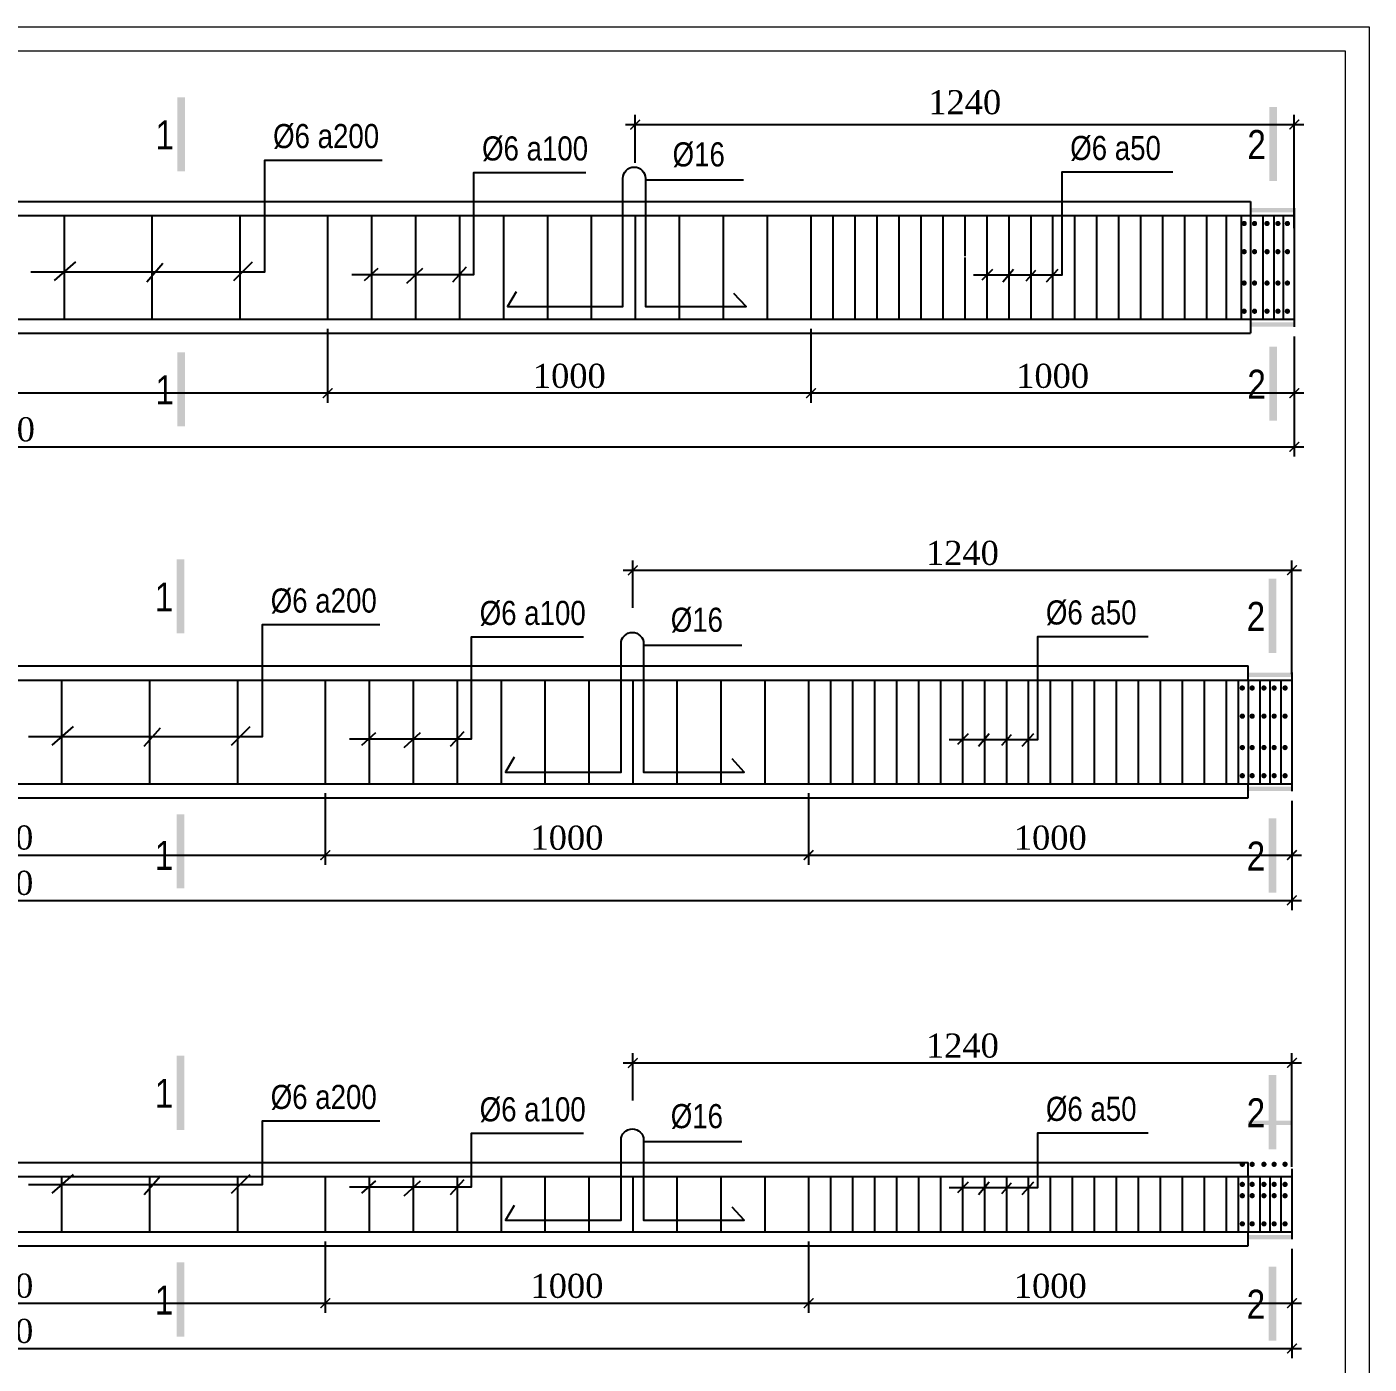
# Model space of a CAD drawing. Extents: x -1107188 to -523840, y 39692 to 514392.
# Drawn here: x -1051011 to -1023188, y 190168 to 217892 of the extents above; entities that cross this region are included whole.
import ezdxf
from ezdxf.enums import TextEntityAlignment as Align

# ---------------------------------------------------------------- set-up
doc = ezdxf.new("R2010")
doc.units = 0
doc.layers.get('0').update_dxf_attribs({"color": 255, "linetype": 'CONTINUOUS'})
doc.layers.get('DEFPOINTS').update_dxf_attribs({"linetype": 'CONTINUOUS'})
for name, color, linetype, lineweight in [('00-KICH THUOC', 6, 'CONTINUOUS', 9), ('cot', 4, 'CONTINUOUS', 0), ('CUA', 20, 'CONTINUOUS', 0)]:
    doc.layers.add(name, color=color, linetype=linetype, lineweight=lineweight)
for name, color, linetype in [('BAOMANH', 2, 'CONTINUOUS'), ('DAI', 4, 'CONTINUOUS'), ('TEXT', 7, 'CONTINUOUS'), ('THEP', 6, 'CONTINUOUS'), ('TUONG', 131, 'CONTINUOUS')]:
    doc.layers.add(name, color=color, linetype=linetype)
doc.styles.add('DIM-NEW', font='')
doc.styles.add('SO BV', font='', dxfattribs={"height": 200})
doc.styles.add('T2', font='')
doc.styles.add('TEN BV', font='', dxfattribs={"height": 350})
doc.styles.get('DIM-NEW').set_extended_font_data('VNI-Helve-Condense')
doc.styles.get('SO BV').set_extended_font_data('VNI-Helve-Condense')
doc.styles.get('T2').set_extended_font_data('VNI-Times')
doc.styles.get('TEN BV').set_extended_font_data('VNI-Helve-Condense', bold=True)
doc.dimstyles.new('TL10', dxfattribs={"dimtxt": 500, "dimasz": 200, "dimexe": 200, "dimexo": 200, "dimgap": 100, "dimtad": 1, "dimdec": 0, "dimlfac": 0.1, "dimzin": 0, "dimdsep": 46, "dimtxsty": 'T2', "dimblk": 'ARCHTICK', "dimcen": 250, "dimdle": 200, "dimclrd": 1, "dimclre": 1, "dimclrt": 2, "dimadec": 0, "dimazin": 0, "dimtfac": 1, "dimtdec": 0, "dimtix": 1, "dimtofl": 0, "dimtmove": 0, "dimatfit": 0, "dimldrblk": 'ARCHTICK', "dimfxl": 1, "dimtolj": 1, "dimtzin": 0, "dimlwd": -1, "dimlwe": -1, "dimarcsym": 0})

# ---------------------------------------------------------------- blocks, each defined once
blk = doc.blocks.new('KHUNGTEN')
at = {"color": 3, "linetype": 'Continuous'}
for points in [[(-593653, 217892), (-593653, 277292), (-509653, 277292), (-509653, 217892), (-593653, 217892)], [(-593153, 218392), (-593153, 276792), (-510153, 276792), (-510153, 218392)]]:
    blk.add_lwpolyline(points, close=True, dxfattribs=at)
at = {"style": 'TEN BV'}
for tag, p in [('TEB_BV', (-518299, 222628)), ('LOAI_BV', (-511918, 220684)), ('TL', (-512164, 219751))]:
    blk.add_attdef(tag, p, '', height=350, dxfattribs=at)
at = {"style": 'SO BV'}
for tag, p in [('SOBV', (-510673, 221020)), ('TONGSOBV', (-510673, 220591))]:
    blk.add_attdef(tag, text='', height=200, dxfattribs=at).set_placement(p, align=Align.CENTER)
blk = doc.blocks.new('_ArchTick')
at = {"layer": 'CUA', "color": 0, "const_width": 0.15}
blk.add_lwpolyline([(-0.5, -0.5), (0.5, 0.5)], dxfattribs=at)
blk = doc.blocks.new('*D1508')
at = {"layer": 'DEFPOINTS', "color": 0, "transparency": 16777216}
for p in [(-1024740, 215866), (-1038401, 214870), (-1024740, 213519)]:
    blk.add_point(p, dxfattribs=at)
at = {"layer": 'TUONG', "color": 1, "transparency": 16777216}
for p, q in [((-1038401, 215070), (-1038401, 216066)), ((-1024740, 213719), (-1024740, 216066)), ((-1038601, 215866), (-1024540, 215866))]:
    blk.add_line(p, q, dxfattribs=at)
at = {"layer": 'TUONG', "color": 1, "transparency": 16777216, "xscale": 200, "yscale": 200, "zscale": 200, "rotation": 180}
blk.add_blockref('_ArchTick', (-1038401, 215866), dxfattribs=at)
at = {"layer": 'TUONG', "color": 1, "transparency": 16777216, "xscale": 200, "yscale": 200, "zscale": 200}
blk.add_blockref('_ArchTick', (-1024740, 215866), dxfattribs=at)
at = {"layer": 'TUONG', "color": 2, "transparency": 16777216, "insert": (-1031570, 216327), "char_height": 500, "attachment_point": 5, "style": 'T2'}
blk.add_mtext('\\A1;1240', dxfattribs=at)
blk = doc.blocks.new('*D1510')
at = {"layer": 'DEFPOINTS', "color": 0, "transparency": 16777216}
for p in [(-1044776, 211831), (-1034758, 211634), (-1044776, 210298)]:
    blk.add_point(p, dxfattribs=at)
at = {"layer": 'TUONG', "color": 1, "transparency": 16777216}
for p, q in [((-1044776, 211631), (-1044776, 210098)), ((-1034758, 211434), (-1034758, 210098)), ((-1034558, 210298), (-1044976, 210298))]:
    blk.add_line(p, q, dxfattribs=at)
at = {"layer": 'TUONG', "color": 1, "transparency": 16777216, "xscale": 200, "yscale": 200, "zscale": 200, "rotation": 180}
blk.add_blockref('_ArchTick', (-1044776, 210298), dxfattribs=at)
at = {"layer": 'TUONG', "color": 1, "transparency": 16777216, "xscale": 200, "yscale": 200, "zscale": 200}
blk.add_blockref('_ArchTick', (-1034758, 210298), dxfattribs=at)
at = {"layer": 'TUONG', "color": 2, "transparency": 16777216, "insert": (-1039767, 210654), "char_height": 500, "attachment_point": 5, "style": 'T2'}
blk.add_mtext('\\A1;1000', dxfattribs=at)
blk = doc.blocks.new('*D1511')
at = {"layer": 'DEFPOINTS', "color": 0, "transparency": 16777216}
for p in [(-1024740, 211222), (-1078459, 210298), (-1024740, 209187)]:
    blk.add_point(p, dxfattribs=at)
at = {"layer": 'TUONG', "color": 1, "transparency": 16777216}
for p, q in [((-1024740, 211022), (-1024740, 208987)), ((-1078459, 210098), (-1078459, 208987)), ((-1078659, 209187), (-1024540, 209187))]:
    blk.add_line(p, q, dxfattribs=at)
at = {"layer": 'TUONG', "color": 1, "transparency": 16777216, "xscale": 200, "yscale": 200, "zscale": 200, "rotation": 180}
blk.add_blockref('_ArchTick', (-1078459, 209187), dxfattribs=at)
at = {"layer": 'TUONG', "color": 1, "transparency": 16777216, "xscale": 200, "yscale": 200, "zscale": 200}
blk.add_blockref('_ArchTick', (-1024740, 209187), dxfattribs=at)
at = {"layer": 'TUONG', "color": 2, "transparency": 16777216, "insert": (-1051599, 209545), "char_height": 500, "attachment_point": 5, "style": 'T2'}
blk.add_mtext('\\A1;6000', dxfattribs=at)
blk = doc.blocks.new('*D1515')
at = {"layer": 'DEFPOINTS', "color": 0, "transparency": 16777216}
for p in [(-1062966, 211515), (-1044776, 211634), (-1062966, 210298)]:
    blk.add_point(p, dxfattribs=at)
at = {"layer": 'TUONG', "color": 1, "transparency": 16777216}
for p, q in [((-1062966, 211315), (-1062966, 210098)), ((-1044776, 211434), (-1044776, 210098)), ((-1044576, 210298), (-1063166, 210298))]:
    blk.add_line(p, q, dxfattribs=at)
at = {"layer": 'TUONG', "color": 1, "transparency": 16777216, "xscale": 200, "yscale": 200, "zscale": 200, "rotation": 180}
blk.add_blockref('_ArchTick', (-1062966, 210298), dxfattribs=at)
at = {"layer": 'TUONG', "color": 1, "transparency": 16777216, "xscale": 200, "yscale": 200, "zscale": 200}
blk.add_blockref('_ArchTick', (-1044776, 210298), dxfattribs=at)
at = {"layer": 'TUONG', "color": 2, "transparency": 16777216, "insert": (-1053871, 210659), "char_height": 500, "attachment_point": 5, "style": 'T2'}
blk.add_mtext('\\A1;2500', dxfattribs=at)
blk = doc.blocks.new('*D1516')
at = {"layer": 'DEFPOINTS', "color": 0, "transparency": 16777216}
for p in [(-1034758, 211831), (-1024740, 211676), (-1034758, 210298)]:
    blk.add_point(p, dxfattribs=at)
at = {"layer": 'TUONG', "color": 1, "transparency": 16777216}
for p, q in [((-1034758, 211631), (-1034758, 210098)), ((-1024740, 211476), (-1024740, 210098)), ((-1024540, 210298), (-1034958, 210298))]:
    blk.add_line(p, q, dxfattribs=at)
at = {"layer": 'TUONG', "color": 1, "transparency": 16777216, "xscale": 200, "yscale": 200, "zscale": 200, "rotation": 180}
blk.add_blockref('_ArchTick', (-1034758, 210298), dxfattribs=at)
at = {"layer": 'TUONG', "color": 1, "transparency": 16777216, "xscale": 200, "yscale": 200, "zscale": 200}
blk.add_blockref('_ArchTick', (-1024740, 210298), dxfattribs=at)
at = {"layer": 'TUONG', "color": 2, "transparency": 16777216, "insert": (-1029749, 210654), "char_height": 500, "attachment_point": 5, "style": 'T2'}
blk.add_mtext('\\A1;1000', dxfattribs=at)
blk = doc.blocks.new('*D1502')
at = {"layer": 'DEFPOINTS', "color": 0, "transparency": 16777216}
for p in [(-1034807, 202202), (-1044825, 201910), (-1034807, 200722)]:
    blk.add_point(p, dxfattribs=at)
at = {"layer": 'TUONG', "color": 1, "transparency": 16777216}
for p, q in [((-1034807, 202002), (-1034807, 200522)), ((-1044825, 201710), (-1044825, 200522)), ((-1045025, 200722), (-1034607, 200722))]:
    blk.add_line(p, q, dxfattribs=at)
at = {"layer": 'TUONG', "color": 1, "transparency": 16777216, "xscale": 200, "yscale": 200, "zscale": 200, "rotation": 180}
blk.add_blockref('_ArchTick', (-1044825, 200722), dxfattribs=at)
at = {"layer": 'TUONG', "color": 1, "transparency": 16777216, "xscale": 200, "yscale": 200, "zscale": 200}
blk.add_blockref('_ArchTick', (-1034807, 200722), dxfattribs=at)
at = {"layer": 'TUONG', "color": 2, "transparency": 16777216, "insert": (-1039816, 201078), "char_height": 500, "attachment_point": 5, "style": 'T2'}
blk.add_mtext('\\A1;1000', dxfattribs=at)
blk = doc.blocks.new('*D1503')
at = {"layer": 'DEFPOINTS', "color": 0, "transparency": 16777216}
for p in [(-1024789, 200722), (-1078477, 200449), (-1024789, 199783)]:
    blk.add_point(p, dxfattribs=at)
at = {"layer": 'TUONG', "color": 1, "transparency": 16777216}
for p, q in [((-1024789, 200522), (-1024789, 199583)), ((-1078477, 200249), (-1078477, 199583)), ((-1078677, 199783), (-1024589, 199783))]:
    blk.add_line(p, q, dxfattribs=at)
at = {"layer": 'TUONG', "color": 1, "transparency": 16777216, "xscale": 200, "yscale": 200, "zscale": 200, "rotation": 180}
blk.add_blockref('_ArchTick', (-1078477, 199783), dxfattribs=at)
at = {"layer": 'TUONG', "color": 1, "transparency": 16777216, "xscale": 200, "yscale": 200, "zscale": 200}
blk.add_blockref('_ArchTick', (-1024789, 199783), dxfattribs=at)
at = {"layer": 'TUONG', "color": 2, "transparency": 16777216, "insert": (-1051633, 200142), "char_height": 500, "attachment_point": 5, "style": 'T2'}
blk.add_mtext('\\A1;6000', dxfattribs=at)
blk = doc.blocks.new('*D1507')
at = {"layer": 'DEFPOINTS', "color": 0, "transparency": 16777216}
for p in [(-1058441, 202005), (-1044825, 202202), (-1044825, 200722)]:
    blk.add_point(p, dxfattribs=at)
at = {"layer": 'TUONG', "color": 1, "transparency": 16777216}
for p, q in [((-1044825, 202002), (-1044825, 200522)), ((-1058441, 201805), (-1058441, 200522)), ((-1058641, 200722), (-1044625, 200722))]:
    blk.add_line(p, q, dxfattribs=at)
at = {"layer": 'TUONG', "color": 1, "transparency": 16777216, "xscale": 200, "yscale": 200, "zscale": 200, "rotation": 180}
blk.add_blockref('_ArchTick', (-1058441, 200722), dxfattribs=at)
at = {"layer": 'TUONG', "color": 1, "transparency": 16777216, "xscale": 200, "yscale": 200, "zscale": 200}
blk.add_blockref('_ArchTick', (-1044825, 200722), dxfattribs=at)
at = {"layer": 'TUONG', "color": 2, "transparency": 16777216, "insert": (-1051633, 201082), "char_height": 500, "attachment_point": 5, "style": 'T2'}
blk.add_mtext('\\A1;2500', dxfattribs=at)
blk = doc.blocks.new('*D1491')
at = {"layer": 'DEFPOINTS', "color": 0, "transparency": 16777216}
for p in [(-1024789, 206627), (-1038450, 205646), (-1024789, 204275)]:
    blk.add_point(p, dxfattribs=at)
at = {"layer": 'TUONG', "color": 1, "transparency": 16777216}
for p, q in [((-1038450, 205846), (-1038450, 206827)), ((-1024789, 204475), (-1024789, 206827)), ((-1038650, 206627), (-1024589, 206627))]:
    blk.add_line(p, q, dxfattribs=at)
at = {"layer": 'TUONG', "color": 1, "transparency": 16777216, "xscale": 200, "yscale": 200, "zscale": 200, "rotation": 180}
blk.add_blockref('_ArchTick', (-1038450, 206627), dxfattribs=at)
at = {"layer": 'TUONG', "color": 1, "transparency": 16777216, "xscale": 200, "yscale": 200, "zscale": 200}
blk.add_blockref('_ArchTick', (-1024789, 206627), dxfattribs=at)
at = {"layer": 'TUONG', "color": 2, "transparency": 16777216, "insert": (-1031619, 206983), "char_height": 500, "attachment_point": 5, "style": 'T2'}
blk.add_mtext('\\A1;1240', dxfattribs=at)
blk = doc.blocks.new('*D1492')
at = {"layer": 'DEFPOINTS', "color": 0, "transparency": 16777216}
for p in [(-1024789, 202047), (-1034807, 201910), (-1024789, 200722)]:
    blk.add_point(p, dxfattribs=at)
at = {"layer": 'TUONG', "color": 1, "transparency": 16777216}
for p, q in [((-1024789, 201847), (-1024789, 200522)), ((-1034807, 201710), (-1034807, 200522)), ((-1035007, 200722), (-1024589, 200722))]:
    blk.add_line(p, q, dxfattribs=at)
at = {"layer": 'TUONG', "color": 1, "transparency": 16777216, "xscale": 200, "yscale": 200, "zscale": 200, "rotation": 180}
blk.add_blockref('_ArchTick', (-1034807, 200722), dxfattribs=at)
at = {"layer": 'TUONG', "color": 1, "transparency": 16777216, "xscale": 200, "yscale": 200, "zscale": 200}
blk.add_blockref('_ArchTick', (-1024789, 200722), dxfattribs=at)
at = {"layer": 'TUONG', "color": 2, "transparency": 16777216, "insert": (-1029798, 201078), "char_height": 500, "attachment_point": 5, "style": 'T2'}
blk.add_mtext('\\A1;1000', dxfattribs=at)
blk = doc.blocks.new('*D1488')
at = {"layer": 'DEFPOINTS', "color": 0, "transparency": 16777216}
for p in [(-1034807, 192619), (-1024789, 192756), (-1024789, 191432)]:
    blk.add_point(p, dxfattribs=at)
at = {"layer": 'TUONG', "color": 1, "transparency": 16777216}
for p, q in [((-1024789, 192556), (-1024789, 191232)), ((-1034807, 192419), (-1034807, 191232)), ((-1035007, 191432), (-1024589, 191432))]:
    blk.add_line(p, q, dxfattribs=at)
at = {"layer": 'TUONG', "color": 1, "transparency": 16777216, "xscale": 200, "yscale": 200, "zscale": 200, "rotation": 180}
blk.add_blockref('_ArchTick', (-1034807, 191432), dxfattribs=at)
at = {"layer": 'TUONG', "color": 1, "transparency": 16777216, "xscale": 200, "yscale": 200, "zscale": 200}
blk.add_blockref('_ArchTick', (-1024789, 191432), dxfattribs=at)
at = {"layer": 'TUONG', "color": 2, "transparency": 16777216, "insert": (-1029798, 191788), "char_height": 500, "attachment_point": 5, "style": 'T2'}
blk.add_mtext('\\A1;1000', dxfattribs=at)
blk = doc.blocks.new('*D1489')
at = {"layer": 'DEFPOINTS', "color": 0, "transparency": 16777216}
for p in [(-1024789, 196413), (-1038450, 195433), (-1024789, 194061)]:
    blk.add_point(p, dxfattribs=at)
at = {"layer": 'TUONG', "color": 1, "transparency": 16777216}
for p, q in [((-1038450, 195633), (-1038450, 196613)), ((-1024789, 194261), (-1024789, 196613)), ((-1038650, 196413), (-1024589, 196413))]:
    blk.add_line(p, q, dxfattribs=at)
at = {"layer": 'TUONG', "color": 1, "transparency": 16777216, "xscale": 200, "yscale": 200, "zscale": 200, "rotation": 180}
blk.add_blockref('_ArchTick', (-1038450, 196413), dxfattribs=at)
at = {"layer": 'TUONG', "color": 1, "transparency": 16777216, "xscale": 200, "yscale": 200, "zscale": 200}
blk.add_blockref('_ArchTick', (-1024789, 196413), dxfattribs=at)
at = {"layer": 'TUONG', "color": 2, "transparency": 16777216, "insert": (-1031619, 196769), "char_height": 500, "attachment_point": 5, "style": 'T2'}
blk.add_mtext('\\A1;1240', dxfattribs=at)
blk = doc.blocks.new('*D1490')
at = {"layer": 'DEFPOINTS', "color": 0, "transparency": 16777216}
for p in [(-1044825, 192911), (-1058441, 192714), (-1044825, 191432)]:
    blk.add_point(p, dxfattribs=at)
at = {"layer": 'TUONG', "color": 1, "transparency": 16777216}
for p, q in [((-1044825, 192711), (-1044825, 191232)), ((-1058441, 192514), (-1058441, 191232)), ((-1058641, 191432), (-1044625, 191432))]:
    blk.add_line(p, q, dxfattribs=at)
at = {"layer": 'TUONG', "color": 1, "transparency": 16777216, "xscale": 200, "yscale": 200, "zscale": 200, "rotation": 180}
blk.add_blockref('_ArchTick', (-1058441, 191432), dxfattribs=at)
at = {"layer": 'TUONG', "color": 1, "transparency": 16777216, "xscale": 200, "yscale": 200, "zscale": 200}
blk.add_blockref('_ArchTick', (-1044825, 191432), dxfattribs=at)
at = {"layer": 'TUONG', "color": 2, "transparency": 16777216, "insert": (-1051633, 191792), "char_height": 500, "attachment_point": 5, "style": 'T2'}
blk.add_mtext('\\A1;1500', dxfattribs=at)
blk = doc.blocks.new('*D1496')
at = {"layer": 'DEFPOINTS', "color": 0, "transparency": 16777216}
for p in [(-1024789, 191432), (-1078477, 191158), (-1024789, 190493)]:
    blk.add_point(p, dxfattribs=at)
at = {"layer": 'TUONG', "color": 1, "transparency": 16777216}
for p, q in [((-1024789, 191232), (-1024789, 190293)), ((-1078477, 190958), (-1078477, 190293)), ((-1078677, 190493), (-1024589, 190493))]:
    blk.add_line(p, q, dxfattribs=at)
at = {"layer": 'TUONG', "color": 1, "transparency": 16777216, "xscale": 200, "yscale": 200, "zscale": 200, "rotation": 180}
blk.add_blockref('_ArchTick', (-1078477, 190493), dxfattribs=at)
at = {"layer": 'TUONG', "color": 1, "transparency": 16777216, "xscale": 200, "yscale": 200, "zscale": 200}
blk.add_blockref('_ArchTick', (-1024789, 190493), dxfattribs=at)
at = {"layer": 'TUONG', "color": 2, "transparency": 16777216, "insert": (-1051633, 190853), "char_height": 500, "attachment_point": 5, "style": 'T2'}
blk.add_mtext('\\A1;5200', dxfattribs=at)
blk = doc.blocks.new('*D1497')
at = {"layer": 'DEFPOINTS', "color": 0, "transparency": 16777216}
for p in [(-1034807, 192911), (-1044825, 192619), (-1034807, 191432)]:
    blk.add_point(p, dxfattribs=at)
at = {"layer": 'TUONG', "color": 1, "transparency": 16777216}
for p, q in [((-1034807, 192711), (-1034807, 191232)), ((-1044825, 192419), (-1044825, 191232)), ((-1045025, 191432), (-1034607, 191432))]:
    blk.add_line(p, q, dxfattribs=at)
at = {"layer": 'TUONG', "color": 1, "transparency": 16777216, "xscale": 200, "yscale": 200, "zscale": 200, "rotation": 180}
blk.add_blockref('_ArchTick', (-1044825, 191432), dxfattribs=at)
at = {"layer": 'TUONG', "color": 1, "transparency": 16777216, "xscale": 200, "yscale": 200, "zscale": 200}
blk.add_blockref('_ArchTick', (-1034807, 191432), dxfattribs=at)
at = {"layer": 'TUONG', "color": 2, "transparency": 16777216, "insert": (-1039816, 191788), "char_height": 500, "attachment_point": 5, "style": 'T2'}
blk.add_mtext('\\A1;1000', dxfattribs=at)

msp = doc.modelspace()

# ---------------------------------------------------------------- hatches: boundary and pattern name
at = {"layer": 'TUONG'}
h = msp.add_hatch(color=256, dxfattribs=at)
h.paths.add_polyline_path([(-1024739.547, 214135.148), (-1025650.294, 214135.148), (-1025650.294, 214044.073), (-1024739.547, 214044.073)])
h.paths.add_polyline_path([(-1024739.547, 211767.206), (-1025650.294, 211767.206), (-1025650.294, 211676.131), (-1024739.547, 211676.131)])
h = msp.add_hatch(color=256, dxfattribs=at)
h.paths.add_polyline_path([(-1024788.734, 204505.863), (-1025699.481, 204505.863), (-1025699.481, 204414.788), (-1024788.734, 204414.788)])
h.paths.add_polyline_path([(-1024788.734, 202137.921), (-1025699.481, 202137.921), (-1025699.481, 202046.846), (-1024788.734, 202046.846)])
h = msp.add_hatch(color=256, dxfattribs=at)
h.paths.add_polyline_path([(-1024788.734, 195215.112), (-1025699.481, 195215.112), (-1025699.481, 195124.038), (-1024788.734, 195124.038)])
h.paths.add_polyline_path([(-1024788.734, 192847.171), (-1025699.481, 192847.171), (-1025699.481, 192756.096), (-1024788.734, 192756.096)])

# ---------------------------------------------------------------- linework, layer by layer
at = {"layer": 'BAOMANH', "color": 2, "linetype": 'Continuous', "ltscale": 50}
for points in [[(-1050436.749, 212631.234), (-1049998.139, 213017.901)], [(-1048527.504, 212605.456), (-1048192.096, 212992.123)], [(-1046721.461, 212631.234), (-1046334.452, 213017.901)], [(-1044015.461, 212632.285), (-1043731.654, 212890.063)], [(-1043138.24, 212580.73), (-1042802.832, 212890.063)], [(-1042183.618, 212606.508), (-1041899.811, 212915.841)], [(-1031207.739, 212647.246), (-1030985.827, 212868.961)], [(-1030784.09, 212606.935), (-1030562.178, 212868.961)], [(-1030299.919, 212627.09), (-1030098.182, 212848.805)], [(-1029876.27, 212606.935), (-1029634.185, 212868.961)], [(-1050485.937, 203001.949), (-1050047.326, 203388.616)], [(-1046770.649, 203001.949), (-1046383.64, 203388.616)], [(-1048576.692, 202976.171), (-1048241.284, 203362.838)], [(-1044064.648, 203003), (-1043780.842, 203260.778)], [(-1043187.428, 202951.445), (-1042852.02, 203260.778)], [(-1042232.805, 202977.223), (-1041948.998, 203286.556)], [(-1031712.3, 203017.961), (-1031490.388, 203239.676)], [(-1031288.651, 202977.65), (-1031066.739, 203239.676)], [(-1030804.48, 202997.805), (-1030602.743, 203219.52)], [(-1030380.831, 202977.65), (-1030138.746, 203239.676)], [(-1050485.937, 193711.199), (-1050047.326, 194097.865)], [(-1048576.692, 193685.421), (-1048241.284, 194072.088)], [(-1046770.649, 193711.199), (-1046383.64, 194097.865)], [(-1044064.648, 193712.25), (-1043780.842, 193970.028)], [(-1043187.428, 193660.694), (-1042852.02, 193970.028)], [(-1042232.805, 193686.472), (-1041948.998, 193995.806)], [(-1031712.3, 193727.211), (-1031490.388, 193948.926)], [(-1031288.651, 193686.899), (-1031066.739, 193948.926)], [(-1030804.48, 193707.055), (-1030602.743, 193928.77)], [(-1030380.831, 193686.899), (-1030138.746, 193948.926)]]:
    msp.add_lwpolyline(points, dxfattribs=at)
at = {"layer": 'cot', "lineweight": -2, "ltscale": 10}
for points in [[(-1050926.961, 212811.679), (-1046076.446, 212811.679), (-1046076.446, 215131.678), (-1043648.783, 215131.678)], [(-1044273.467, 212761.174), (-1041745.007, 212761.174), (-1041745.007, 214874.951), (-1039422.952, 214874.951)], [(-1031389.303, 212748.026), (-1029553.49, 212748.026), (-1029553.49, 214884.552), (-1027260.961, 214884.552)], [(-1036154.643, 214712.061), (-1038189.073, 214712.061)], [(-1050976.148, 203182.394), (-1046125.633, 203182.394), (-1046125.633, 205502.393), (-1043697.971, 205502.393)], [(-1044322.655, 203131.889), (-1041794.195, 203131.889), (-1041794.195, 205245.666), (-1039472.14, 205245.666)], [(-1036192.957, 205064.494), (-1038227.387, 205064.494)], [(-1031893.864, 203118.741), (-1030058.051, 203118.741), (-1030058.051, 205255.267), (-1027765.522, 205255.267)], [(-1050976.148, 193891.643), (-1046125.633, 193891.643), (-1046125.633, 195211.642), (-1043697.971, 195211.642)], [(-1044322.655, 193841.139), (-1041794.195, 193841.139), (-1041794.195, 194954.916), (-1039472.14, 194954.916)], [(-1036192.957, 194773.744), (-1038227.387, 194773.744)], [(-1031893.864, 193827.991), (-1030058.051, 193827.991), (-1030058.051, 194964.517), (-1027765.522, 194964.517)]]:
    msp.add_lwpolyline(points, dxfattribs=at)
at = {"layer": 'DAI', "color": 3, "linetype": 'Continuous', "ltscale": 100}
for p, q in [((-1050240.458, 213980.321), (-1050240.458, 211830.958)), ((-1048418.964, 213980.321), (-1048418.964, 211830.958)), ((-1046597.47, 213980.321), (-1046597.47, 211830.958)), ((-1044775.977, 213980.321), (-1044775.977, 211830.958)), ((-1043865.23, 213980.321), (-1043865.23, 211830.958)), ((-1042954.483, 213980.321), (-1042954.483, 211830.958)), ((-1042043.736, 213980.321), (-1042043.736, 211830.958)), ((-1041132.989, 213980.321), (-1041132.989, 211830.958)), ((-1040222.243, 213980.321), (-1040222.243, 211830.958)), ((-1039311.496, 213980.321), (-1039311.496, 211830.958)), ((-1038400.749, 213980.321), (-1038400.749, 211830.958)), ((-1037490.002, 213980.321), (-1037490.002, 211830.958)), ((-1036579.255, 213980.321), (-1036579.255, 211830.958)), ((-1035668.509, 213980.321), (-1035668.509, 211830.958)), ((-1034757.762, 213980.321), (-1034757.762, 211830.958)), ((-1034302.388, 213980.321), (-1034302.388, 211830.958)), ((-1033847.015, 213980.321), (-1033847.015, 211830.958)), ((-1033391.641, 213980.321), (-1033391.641, 211830.958)), ((-1032936.268, 213980.321), (-1032936.268, 211830.958)), ((-1032480.895, 213980.321), (-1032480.895, 211830.958)), ((-1032025.521, 213980.321), (-1032025.521, 211830.958)), ((-1031570.148, 213980.321), (-1031570.148, 213134.914)), ((-1031114.774, 213980.321), (-1031114.774, 211830.958)), ((-1030659.401, 213980.321), (-1030659.401, 211830.958)), ((-1030204.028, 213980.321), (-1030204.028, 211830.958)), ((-1029748.654, 213980.321), (-1029748.654, 211830.958)), ((-1029293.281, 213980.321), (-1029293.281, 211830.958)), ((-1028837.907, 213980.321), (-1028837.907, 211830.958)), ((-1028382.534, 213980.321), (-1028382.534, 211830.958)), ((-1027927.161, 213980.321), (-1027927.161, 211830.958)), ((-1027471.787, 213980.321), (-1027471.787, 211830.958)), ((-1027016.414, 213980.321), (-1027016.414, 211830.958)), ((-1026561.04, 213980.321), (-1026561.04, 211830.958)), ((-1026149.383, 213980.321), (-1026149.383, 211830.958)), ((-1025839.729, 213980.321), (-1025839.729, 211830.958)), ((-1025391.641, 213980.321), (-1025391.641, 211830.958)), ((-1025165.776, 213980.321), (-1025165.776, 211830.958)), ((-1024969.055, 213980.321), (-1024969.055, 211830.958)), ((-1031570.148, 213113.184), (-1031570.148, 211830.958)), ((-1050289.645, 204351.036), (-1050289.645, 202201.673)), ((-1048468.151, 204351.036), (-1048468.151, 202201.673)), ((-1046646.658, 204351.036), (-1046646.658, 202201.673)), ((-1044825.164, 204351.036), (-1044825.164, 202201.673)), ((-1043914.417, 204351.036), (-1043914.417, 202201.673)), ((-1043003.67, 204351.036), (-1043003.67, 202201.673)), ((-1042092.924, 204351.036), (-1042092.924, 202201.673)), ((-1041182.177, 204351.036), (-1041182.177, 202201.673)), ((-1040271.43, 204351.036), (-1040271.43, 202201.673)), ((-1039360.683, 204351.036), (-1039360.683, 202201.673)), ((-1038449.936, 204351.036), (-1038449.936, 202201.673)), ((-1037539.19, 204351.036), (-1037539.19, 202201.673)), ((-1036628.443, 204351.036), (-1036628.443, 202201.673)), ((-1035717.696, 204351.036), (-1035717.696, 202201.673)), ((-1034806.949, 204351.036), (-1034806.949, 202201.673)), ((-1034351.576, 204351.036), (-1034351.576, 202201.673)), ((-1033896.202, 204351.036), (-1033896.202, 202201.673)), ((-1033440.829, 204351.036), (-1033440.829, 202201.673)), ((-1032985.456, 204351.036), (-1032985.456, 202201.673)), ((-1032530.082, 204351.036), (-1032530.082, 202201.673)), ((-1032074.709, 204351.036), (-1032074.709, 202201.673)), ((-1031619.335, 204351.036), (-1031619.335, 202201.673)), ((-1031163.962, 204351.036), (-1031163.962, 202201.673)), ((-1030708.588, 204351.036), (-1030708.588, 202201.673)), ((-1030253.215, 204351.036), (-1030253.215, 202201.673)), ((-1029797.842, 204351.036), (-1029797.842, 202201.673)), ((-1029342.468, 204351.036), (-1029342.468, 202201.673)), ((-1028887.095, 204351.036), (-1028887.095, 202201.673)), ((-1028431.721, 204351.036), (-1028431.721, 202201.673)), ((-1027976.348, 204351.036), (-1027976.348, 202201.673)), ((-1027520.975, 204351.036), (-1027520.975, 202201.673)), ((-1027065.601, 204351.036), (-1027065.601, 202201.673)), ((-1026610.228, 204351.036), (-1026610.228, 202201.673)), ((-1026154.854, 204351.036), (-1026154.854, 202201.673)), ((-1025903.488, 204351.036), (-1025903.488, 202201.673)), ((-1025699.481, 204351.036), (-1025699.481, 202201.673)), ((-1025455.401, 204351.036), (-1025455.401, 202201.673)), ((-1025244.108, 204351.036), (-1025244.108, 202201.673)), ((-1025018.242, 204351.036), (-1025018.242, 202201.673)), ((-1050289.645, 194060.285), (-1050289.645, 192910.923)), ((-1048468.151, 194060.285), (-1048468.151, 192910.923)), ((-1046646.658, 194060.285), (-1046646.658, 192910.923)), ((-1044825.164, 194060.285), (-1044825.164, 192910.923)), ((-1043914.417, 194060.285), (-1043914.417, 192910.923)), ((-1043003.67, 194060.285), (-1043003.67, 192910.923)), ((-1042092.924, 194060.285), (-1042092.924, 192910.923)), ((-1041182.177, 194060.285), (-1041182.177, 192910.923)), ((-1040271.43, 194060.285), (-1040271.43, 192910.923)), ((-1039360.683, 194060.285), (-1039360.683, 192910.923)), ((-1038449.936, 194060.285), (-1038449.936, 192910.923)), ((-1037539.19, 194060.285), (-1037539.19, 192910.923)), ((-1036628.443, 194060.285), (-1036628.443, 192910.923)), ((-1035717.696, 194060.285), (-1035717.696, 192910.923)), ((-1034806.949, 194060.285), (-1034806.949, 192910.923)), ((-1034351.576, 194060.285), (-1034351.576, 192910.923)), ((-1033896.202, 194060.285), (-1033896.202, 192910.923)), ((-1033440.829, 194060.285), (-1033440.829, 192910.923)), ((-1032985.456, 194060.285), (-1032985.456, 192910.923)), ((-1032530.082, 194060.285), (-1032530.082, 192910.923)), ((-1032074.709, 194060.285), (-1032074.709, 192910.923)), ((-1031619.335, 194060.285), (-1031619.335, 192910.923)), ((-1031163.962, 194060.285), (-1031163.962, 192910.923)), ((-1030708.588, 194060.285), (-1030708.588, 192910.923)), ((-1030253.215, 194060.285), (-1030253.215, 192910.923)), ((-1029797.842, 194060.285), (-1029797.842, 192910.923)), ((-1029342.468, 194060.285), (-1029342.468, 192910.923)), ((-1028887.095, 194060.285), (-1028887.095, 192910.923)), ((-1028431.721, 194060.285), (-1028431.721, 192910.923)), ((-1027976.348, 194060.285), (-1027976.348, 192910.923)), ((-1027520.975, 194060.285), (-1027520.975, 192910.923)), ((-1027065.601, 194060.285), (-1027065.601, 192910.923)), ((-1026610.228, 194060.285), (-1026610.228, 192910.923)), ((-1026154.854, 194060.285), (-1026154.854, 192910.923)), ((-1025903.488, 194060.285), (-1025903.488, 192910.923)), ((-1025699.481, 194060.285), (-1025699.481, 192910.923)), ((-1025455.401, 194060.285), (-1025455.401, 192910.923)), ((-1025244.108, 194060.285), (-1025244.108, 192910.923)), ((-1025018.242, 194060.285), (-1025018.242, 192910.923))]:
    msp.add_line(p, q, dxfattribs=at)
at = {"layer": 'TEXT', "ltscale": 10}
for points in [[(-1047733.718, 216433.008), (-1047891.218, 216433.008), (-1047733.718, 214894.968), (-1047891.218, 214894.968)], [(-1025101.746, 216233.679), (-1025259.246, 216233.679), (-1025101.746, 214695.64), (-1025259.246, 214695.64)], [(-1025101.746, 211264.989), (-1025259.246, 211264.989), (-1025101.746, 209726.949), (-1025259.246, 209726.949)], [(-1047733.718, 211146.776), (-1047891.218, 211146.776), (-1047733.718, 209608.736), (-1047891.218, 209608.736)], [(-1047747.515, 206853.424), (-1047905.015, 206853.424), (-1047747.515, 205315.385), (-1047905.015, 205315.385)], [(-1025115.544, 206451.466), (-1025273.044, 206451.466), (-1025115.544, 204913.426), (-1025273.044, 204913.426)], [(-1047747.515, 201567.192), (-1047905.015, 201567.192), (-1047747.515, 200029.153), (-1047905.015, 200029.153)], [(-1025115.544, 201482.776), (-1025273.044, 201482.776), (-1025115.544, 199944.736), (-1025273.044, 199944.736)], [(-1047747.515, 196562.674), (-1047905.015, 196562.674), (-1047747.515, 195024.634), (-1047905.015, 195024.634)], [(-1025115.544, 196160.716), (-1025273.044, 196160.716), (-1025115.544, 194622.676), (-1025273.044, 194622.676)], [(-1047747.515, 192276.442), (-1047905.015, 192276.442), (-1047747.515, 190738.402), (-1047905.015, 190738.402)], [(-1025115.544, 192192.026), (-1025273.044, 192192.026), (-1025115.544, 190653.986), (-1025273.044, 190653.986)]]:
    msp.add_trace(points, dxfattribs=at)
at = {"layer": 'THEP', "ltscale": 10}
for p, q in [((-1051623.758, 213980.321), (-1024739.547, 213980.321)), ((-1051623.758, 211830.958), (-1024739.547, 211830.958)), ((-1051601.265, 204351.036), (-1024788.734, 204351.036)), ((-1051601.265, 202201.673), (-1024788.734, 202201.673)), ((-1051601.265, 194060.285), (-1024788.734, 194060.285)), ((-1051601.265, 192910.923), (-1024788.734, 192910.923))]:
    msp.add_line(p, q, dxfattribs=at)
for points in [[(-1040869.232, 212397.074), (-1041049.108, 212091.555), (-1038656.752, 212091.555), (-1038656.752, 214751.369, -1), (-1038189.073, 214751.369), (-1038189.073, 212091.555), (-1036102.506, 212091.555), (-1036354.333, 212361.131)], [(-1040907.545, 202749.508), (-1041087.422, 202443.989), (-1038695.065, 202443.989), (-1038695.065, 205103.803, -1), (-1038227.387, 205103.803), (-1038227.387, 202443.989), (-1036140.82, 202443.989), (-1036392.647, 202713.564)], [(-1040907.545, 193458.757), (-1041087.422, 193153.238), (-1038695.065, 193153.238), (-1038695.065, 194813.052, -1), (-1038227.387, 194813.052), (-1038227.387, 193153.238), (-1036140.82, 193153.238), (-1036392.647, 193422.814)]]:
    msp.add_lwpolyline(points, format="xyb", dxfattribs=at)
at = {"layer": 'THEP', "ltscale": 10, "const_width": 54.645}
for points in [[(-1025806.495, 213814.851, 1), (-1025751.85, 213814.851, 1)], [(-1025591.559, 213814.851, 1), (-1025536.914, 213814.851, 1)], [(-1025332.907, 213814.851, 1), (-1025278.262, 213814.851, 1)], [(-1025107.042, 213814.851, 1), (-1025052.397, 213814.851, 1)], [(-1024910.32, 213814.851, 1), (-1024855.676, 213814.851, 1)], [(-1025806.495, 213231.185, 1), (-1025751.85, 213231.185, 1)], [(-1025591.559, 213231.185, 1), (-1025536.914, 213231.185, 1)], [(-1025332.907, 213231.185, 1), (-1025278.262, 213231.185, 1)], [(-1025107.042, 213231.185, 1), (-1025052.397, 213231.185, 1)], [(-1024910.32, 213231.185, 1), (-1024855.676, 213231.185, 1)], [(-1025806.495, 212580.094, -1), (-1025751.85, 212580.094, -1)], [(-1025591.559, 212580.094, -1), (-1025536.914, 212580.094, -1)], [(-1025332.907, 212580.094, -1), (-1025278.262, 212580.094, -1)], [(-1025107.042, 212580.094, -1), (-1025052.397, 212580.094, -1)], [(-1024910.32, 212580.094, -1), (-1024855.676, 212580.094, -1)], [(-1025806.495, 211996.428, -1), (-1025751.85, 211996.428, -1)], [(-1025591.559, 211996.428, -1), (-1025536.914, 211996.428, -1)], [(-1025332.907, 211996.428, -1), (-1025278.262, 211996.428, -1)], [(-1025107.042, 211996.428, -1), (-1025052.397, 211996.428, -1)], [(-1024910.32, 211996.428, -1), (-1024855.676, 211996.428, -1)], [(-1025844.754, 204185.566, 1), (-1025790.109, 204185.566, 1)], [(-1025640.746, 204185.566, 1), (-1025586.102, 204185.566, 1)], [(-1025396.666, 204185.566, 1), (-1025342.021, 204185.566, 1)], [(-1025185.373, 204185.566, 1), (-1025130.728, 204185.566, 1)], [(-1024959.508, 204185.566, 1), (-1024904.863, 204185.566, 1)], [(-1025844.754, 203601.9, 1), (-1025790.109, 203601.9, 1)], [(-1025640.746, 203601.9, 1), (-1025586.102, 203601.9, 1)], [(-1025396.666, 203601.9, 1), (-1025342.021, 203601.9, 1)], [(-1025185.373, 203601.9, 1), (-1025130.728, 203601.9, 1)], [(-1024959.508, 203601.9, 1), (-1024904.863, 203601.9, 1)], [(-1025844.754, 202950.809, -1), (-1025790.109, 202950.809, -1)], [(-1025640.746, 202950.809, -1), (-1025586.102, 202950.809, -1)], [(-1025396.666, 202950.809, -1), (-1025342.021, 202950.809, -1)], [(-1025185.373, 202950.809, -1), (-1025130.728, 202950.809, -1)], [(-1024959.508, 202950.809, -1), (-1024904.863, 202950.809, -1)], [(-1025844.754, 202367.143, -1), (-1025790.109, 202367.143, -1)], [(-1025640.746, 202367.143, -1), (-1025586.102, 202367.143, -1)], [(-1025396.666, 202367.143, -1), (-1025342.021, 202367.143, -1)], [(-1025185.373, 202367.143, -1), (-1025130.728, 202367.143, -1)], [(-1024959.508, 202367.143, -1), (-1024904.863, 202367.143, -1)], [(-1025844.754, 194311.149, 1), (-1025790.109, 194311.149, 1)], [(-1025640.746, 194311.149, 1), (-1025586.102, 194311.149, 1)], [(-1025396.666, 194311.149, 1), (-1025342.021, 194311.149, 1)], [(-1025185.373, 194311.149, 1), (-1025130.728, 194311.149, 1)], [(-1024959.508, 194311.149, 1), (-1024904.863, 194311.149, 1)], [(-1025844.754, 193894.816, 1), (-1025790.109, 193894.816, 1)], [(-1025640.746, 193894.816, 1), (-1025586.102, 193894.816, 1)], [(-1025396.666, 193894.816, 1), (-1025342.021, 193894.816, 1)], [(-1025185.373, 193894.816, 1), (-1025130.728, 193894.816, 1)], [(-1024959.508, 193894.816, 1), (-1024904.863, 193894.816, 1)], [(-1025844.754, 193660.059, -1), (-1025790.109, 193660.059, -1)], [(-1025640.746, 193660.059, -1), (-1025586.102, 193660.059, -1)], [(-1025396.666, 193660.059, -1), (-1025342.021, 193660.059, -1)], [(-1025185.373, 193660.059, -1), (-1025130.728, 193660.059, -1)], [(-1024959.508, 193660.059, -1), (-1024904.863, 193660.059, -1)], [(-1025844.754, 193076.393, -1), (-1025790.109, 193076.393, -1)], [(-1025640.746, 193076.393, -1), (-1025586.102, 193076.393, -1)], [(-1025396.666, 193076.393, -1), (-1025342.021, 193076.393, -1)], [(-1025185.373, 193076.393, -1), (-1025130.728, 193076.393, -1)], [(-1024959.508, 193076.393, -1), (-1024904.863, 193076.393, -1)]]:
    msp.add_lwpolyline(points, format="xyb", close=True, dxfattribs=at)
at = {"layer": 'TUONG'}
for p, q in [((-1051623.758, 214271.76), (-1042334.352, 214271.76)), ((-1042334.352, 214271.76), (-1025650.294, 214271.76)), ((-1025650.294, 214271.76), (-1025650.294, 211539.519)), ((-1024739.547, 214135.148), (-1024739.547, 211676.131)), ((-1051623.758, 211539.519), (-1042334.352, 211539.519)), ((-1042334.352, 211539.519), (-1025650.294, 211539.519)), ((-1051601.265, 204642.475), (-1025699.481, 204642.475)), ((-1025699.481, 204351.036), (-1025699.481, 204642.475)), ((-1024788.734, 204505.863), (-1024788.734, 202046.846)), ((-1025699.481, 201910.234), (-1025699.481, 202201.673)), ((-1051601.265, 201910.234), (-1025699.481, 201910.234)), ((-1051601.265, 194351.724), (-1025699.481, 194351.724)), ((-1025699.481, 194060.285), (-1025699.481, 194351.724)), ((-1024788.734, 194215.112), (-1024788.734, 192756.096)), ((-1025699.481, 192619.484), (-1025699.481, 192910.923)), ((-1051601.265, 192619.484), (-1025699.481, 192619.484))]:
    msp.add_line(p, q, dxfattribs=at)

# ---------------------------------------------------------------- block references
at = {"layer": '00-KICH THUOC'}
msp.add_blockref('KHUNGTEN', (-513535.14, -59400), dxfattribs=at)

# ---------------------------------------------------------------- texts
at = {"layer": 'TEXT', "ltscale": 10, "style": 'DIM-NEW'}
for s, p in [('1', (-1048344.268, 215352.115)), ('2', (-1025712.296, 215152.787)), ('1', (-1048344.268, 210065.883)), ('2', (-1025712.296, 210184.096)), ('1', (-1048358.066, 205772.532)), ('2', (-1025726.094, 205370.573)), ('1', (-1048358.066, 200415.669)), ('2', (-1025726.094, 200401.883)), ('1', (-1048358.066, 195481.781)), ('2', (-1025726.094, 195079.823)), ('1', (-1048358.066, 191195.549)), ('2', (-1025726.094, 191111.133))]:
    msp.add_text(s, height=600, dxfattribs=at).set_placement(p)
at = {"layer": 'TEXT', "style": 'DIM-NEW'}
for s, p in [('%%2546 a200', (-1045907.091, 215378.016)), ('%%2546 a100', (-1041575.652, 215121.289)), ('%%2546 a50', (-1029384.135, 215130.89)), ('%%25416', (-1037625.841, 214998.051)), ('%%2546 a200', (-1045956.279, 205748.731)), ('%%2546 a100', (-1041624.84, 205492.004)), ('%%2546 a50', (-1029888.696, 205501.605)), ('%%25416', (-1037664.155, 205350.484)), ('%%2546 a200', (-1045956.279, 195457.98)), ('%%2546 a100', (-1041624.84, 195201.254)), ('%%2546 a50', (-1029888.696, 195210.855)), ('%%25416', (-1037664.155, 195059.734))]:
    e = msp.add_text(s, height=500, dxfattribs=at)
    e.set_placement(p)
    e.dxf.unprotected_set("ltscale", 0)

# ---------------------------------------------------------------- dimensions: what is measured, and where the dimension line sits
at = {"layer": 'TUONG'}
dim = msp.add_linear_dim(base=(-1024739.547, 215865.726), p1=(-1038400.749, 214870.14), p2=(-1024739.547, 213519.48), text='1240', dimstyle='TL10', override={"dimtmove": 1}, dxfattribs=at)
dim.commit()
dim.dimension.update_dxf_attribs({"geometry": '*D1508', "text_midpoint": (-1031570.148, 215971.32), "dimtype": 160})
for base, p1, p2, text, picture, middle in [((-1044775.977, 210298.493), (-1034757.762, 211634.237), (-1044775.977, 211830.958), '1000', '*D1510', (-1039766.869, 210654.428)), ((-1034757.762, 210298.493), (-1024739.547, 211676.131), (-1034757.762, 211830.958), '1000', '*D1516', (-1029748.654, 210654.428)), ((-1062965.741, 210298.493), (-1044775.977, 211634.237), (-1062965.741, 211515.323), '2500', '*D1515', (-1053870.859, 210658.508)), ((-1024739.547, 209186.548), (-1078458.716, 210298.493), (-1024739.547, 211222.062), '6000', '*D1511', (-1051599.131, 209545.45)), ((-1024788.734, 206626.749), (-1038449.936, 205646.469), (-1024788.734, 204274.944), '1240', '*D1491', (-1031619.335, 206982.684)), ((-1044825.164, 200722.395), (-1058440.845, 202004.952), (-1044825.164, 202201.673), '2500', '*D1507', (-1051633.004, 201082.41)), ((-1034806.949, 200722.395), (-1044825.164, 201910.234), (-1034806.949, 202201.673), '1000', '*D1502', (-1039816.057, 201078.33)), ((-1024788.734, 200722.395), (-1034806.949, 201910.234), (-1024788.734, 202046.846), '1000', '*D1492', (-1029797.842, 201078.33)), ((-1024788.734, 199783.288), (-1078477.275, 200449.171), (-1024788.734, 200722.395), '6000', '*D1503', (-1051633.004, 200142.19)), ((-1024788.734, 196412.971), (-1038449.936, 195432.691), (-1024788.734, 194061.167), '1240', '*D1489', (-1031619.335, 196768.906)), ((-1044825.164, 191431.645), (-1058440.845, 192714.202), (-1044825.164, 192910.923), '1500', '*D1490', (-1051633.004, 191791.66)), ((-1034806.949, 191431.645), (-1044825.164, 192619.484), (-1034806.949, 192910.923), '1000', '*D1497', (-1039816.057, 191787.58)), ((-1024788.734, 191431.645), (-1034806.949, 192619.484), (-1024788.734, 192756.096), '1000', '*D1488', (-1029797.842, 191787.58)), ((-1024788.734, 190492.537), (-1078477.275, 191158.421), (-1024788.734, 191431.645), '5200', '*D1496', (-1051633.004, 190852.552))]:
    dim = msp.add_linear_dim(base=base, p1=p1, p2=p2, text=text, dimstyle='TL10', override={"dimtmove": 1}, dxfattribs=at)
    dim.commit()
    dim.dimension.update_dxf_attribs({"geometry": picture, "text_midpoint": middle})

doc.saveas('drawing.dxf')
